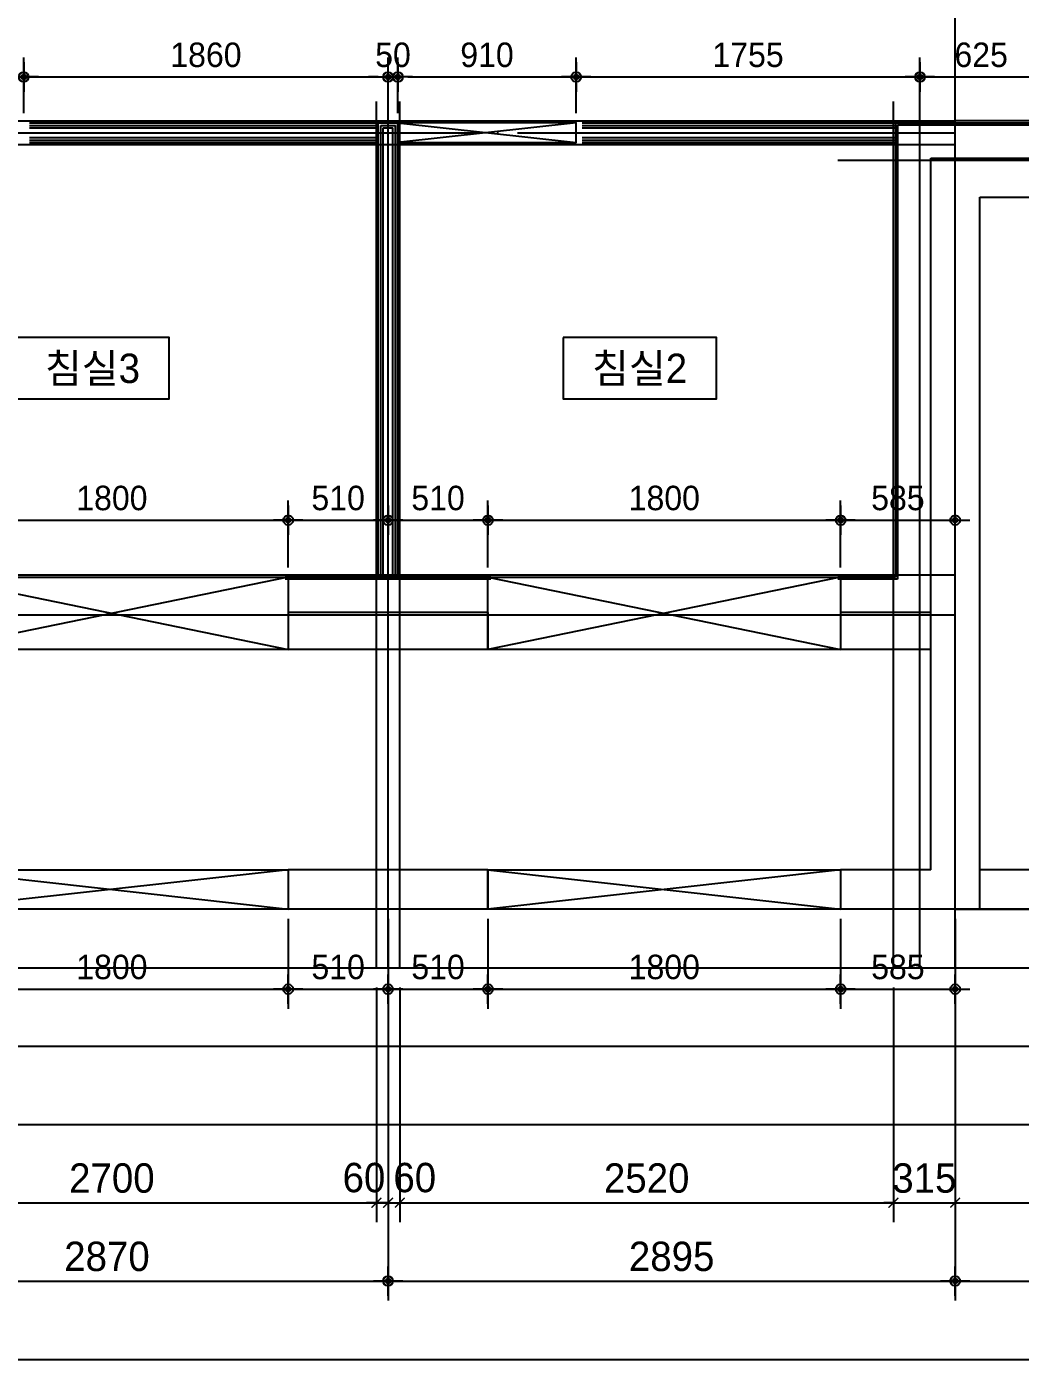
# Model space of a CAD drawing. Header units: millimetres. Extents: x 0 to 92204, y -190080 to 23760.
# Drawn here: x 14396 to 19468, y -124406 to -117599 of the extents above; entities that cross this region are included whole.
import ezdxf
from ezdxf.enums import TextEntityAlignment as Align

# ---------------------------------------------------------------- set-up
doc = ezdxf.new("R2010")
doc.units = ezdxf.units.MM
doc.header["$LTSCALE"] = 100
doc.linetypes.add('AUDIT_D_220706163347-0', pattern=[0])
doc.linetypes.add('CEN', pattern=[62, 60, -1, 0, -1])
doc.layers.get('defpoints').update_dxf_attribs({"color": 139})
for name, color, linetype in [('AA-XXXX-DIMS', 7, 'Continuous'), ('CEN_CON', 1, 'CEN'), ('CEN_WALL', 12, 'CEN'), ('CONC', 2, 'Continuous'), ('DIM', 7, 'AUDIT_D_220706163347-0'), ('ELE3_CON', 7, 'Continuous'), ('MC', 135, 'Continuous'), ('WAL', 3, 'Continuous'), ('WAL_DRY', 7, 'Continuous'), ('실명', 3, 'AUDIT_D_220706163347-0'), ('실명박스', 7, 'AUDIT_D_220706163347-0'), ('창호-open', 4, 'Continuous')]:
    doc.layers.add(name, color=color, linetype=linetype)
doc.styles.add('HAUD01', font='Dotum.ttf')
doc.styles.add('돋움', font='Dotum.ttf')
doc.styles.add('맑은고딕', font='malgun.ttf', dxfattribs={"width": 0.9})
doc.dimstyles.new('DIM-50', dxfattribs={"dimscale": 50, "dimtxt": 3, "dimasz": 1, "dimexe": 2, "dimexo": 2, "dimgap": 1, "dimtad": 1, "dimdec": 0, "dimzin": 0, "dimdsep": 46, "dimtxsty": '맑은고딕', "dimblk1": 'DIMDOT', "dimblk2": 'DIMDOT', "dimsah": 1, "dimcen": 0.09, "dimdle": 2, "dimclrd": 7, "dimclre": 7, "dimclrt": 3, "dimadec": 0, "dimazin": 0, "dimtfac": 1, "dimtdec": 0, "dimtix": 1, "dimtmove": 2, "dimatfit": 3, "dimldrblk": 'DIMDOT', "dimfxl": 1, "dimtolj": 1, "dimtzin": 0, "dimarcsym": 0})
doc.dimstyles.new('MCDIM-50', dxfattribs={"dimscale": 50, "dimtxt": 3, "dimasz": 1, "dimexe": 2, "dimexo": 2, "dimgap": 1, "dimtad": 1, "dimdec": 0, "dimzin": 0, "dimdsep": 46, "dimtxsty": '맑은고딕', "dimblk1": 'ARCHTICK', "dimblk2": 'ARCHTICK', "dimsah": 1, "dimcen": 0.09, "dimdle": 2, "dimclrd": 7, "dimclre": 7, "dimclrt": 3, "dimadec": 0, "dimazin": 0, "dimtfac": 1, "dimtdec": 0, "dimtix": 1, "dimtmove": 2, "dimatfit": 3, "dimldrblk": 'ARCHTICK', "dimfxl": 1, "dimtolj": 1, "dimtzin": 0, "dimarcsym": 0})
doc.dimstyles.new('내부100', dxfattribs={"dimscale": 50, "dimtxt": 2.5, "dimasz": 1, "dimexe": 2, "dimexo": 1, "dimgap": 1, "dimtad": 1, "dimdec": 0, "dimzin": 0, "dimdsep": 46, "dimtxsty": '돋움', "dimblk1": 'DIMDOT', "dimblk2": 'DIMDOT', "dimsah": 1, "dimcen": 0.09, "dimdle": 2, "dimclrd": 7, "dimclre": 7, "dimclrt": 3, "dimadec": 0, "dimazin": 0, "dimtfac": 1, "dimtdec": 0, "dimtix": 1, "dimtmove": 2, "dimatfit": 3, "dimldrblk": 'DIMDOT', "dimfxl": 1, "dimtolj": 1, "dimtzin": 0, "dimarcsym": 0})

# ---------------------------------------------------------------- blocks, each defined once
blk = doc.blocks.new('U-121A(기본)', base_point=(-97042.6, -98978.4))
at = {"layer": 'CEN_CON'}
for p, q in [((-111072.6, -99278.4), (-111072.6, -91953.4)), ((-111072.6, -98978.4), (-121257.6, -98978.4)), ((-111072.6, -98978.4), (-96437.6, -98978.4))]:
    blk.add_line(p, q, dxfattribs=at)
at = {"layer": 'CEN_WALL'}
for p, q in [((-113967.6, -99278.4), (-113967.6, -94853.4)), ((-111252.6, -99278.4), (-111252.6, -94853.4)), ((-125707.6, -95013.4), (-111072.6, -95013.4)), ((-111672.6, -95153.4), (-108017.6, -95153.4)), ((-111072.6, -97478.4), (-125707.6, -97478.4))]:
    blk.add_line(p, q, dxfattribs=at)
at = {"layer": 'CONC'}
for p, q in [((-111197.6, -98778.4), (-111197.6, -95143.4)), ((-111197.6, -95143.4), (-110627.6, -95143.4)), ((-110947.6, -98978.4), (-110947.6, -95343.4)), ((-110947.6, -95343.4), (-110627.6, -95343.4)), ((-113457.6, -98778.4), (-114477.6, -98778.4)), ((-114477.6, -98778.4), (-114477.6, -98978.4)), ((-113457.6, -98778.4), (-113457.6, -98978.4)), ((-111197.6, -98778.4), (-111657.6, -98778.4)), ((-111657.6, -98778.4), (-111657.6, -98978.4)), ((-113457.6, -98978.4), (-114477.6, -98978.4)), ((-110947.6, -98978.4), (-111657.6, -98978.4))]:
    blk.add_line(p, q, dxfattribs=at)
at = {"layer": 'ELE3_CON'}
for p, q in [((-116277.6, -98778.4), (-114477.6, -98778.4)), ((-113457.6, -98778.4), (-111657.6, -98778.4)), ((-108507.6, -98778.4), (-110947.6, -98778.4)), ((-108507.6, -98978.4), (-110947.6, -98978.4))]:
    blk.add_line(p, q, dxfattribs=at)
at = {"layer": 'MC'}
for p, q in [((-114027.6, -99278.4), (-114027.6, -94853.4)), ((-113907.6, -99278.4), (-113907.6, -94853.4)), ((-111387.6, -99278.4), (-111387.6, -94853.4)), ((-125707.6, -94953.4), (-111072.6, -94953.4)), ((-105097.6, -94953.4), (-111072.6, -94953.4)), ((-125707.6, -95073.4), (-111072.6, -95073.4)), ((-111072.6, -97273.4), (-125707.6, -97273.4))]:
    blk.add_line(p, q, dxfattribs=at)
at = {"layer": 'WAL'}
for p, q in [((-113457.6, -97463.4), (-114477.6, -97463.4)), ((-114477.6, -97463.4), (-114477.6, -97653.4)), ((-113457.6, -97463.4), (-113457.6, -97653.4)), ((-111197.6, -97463.4), (-111657.6, -97463.4)), ((-111657.6, -97463.4), (-111657.6, -97653.4)), ((-113457.6, -97653.4), (-114477.6, -97653.4)), ((-111197.6, -97653.4), (-111657.6, -97653.4))]:
    blk.add_line(p, q, dxfattribs=at)
at = {"layer": 'WAL_DRY'}
for p, q in [((-115797.6, -94963.4), (-114017.6, -94963.4)), ((-115797.6, -94975.9), (-114017.6, -94975.9)), ((-115797.6, -94988.4), (-114017.6, -94988.4)), ((-114017.6, -97283.4), (-114017.6, -94963.4)), ((-114017.6, -94963.4), (-113917.6, -94963.4)), ((-114005.1, -97283.4), (-114005.1, -94975.9)), ((-114005.1, -94975.9), (-113930.1, -94975.9)), ((-113992.6, -97283.4), (-113992.6, -94988.4)), ((-113992.6, -94988.4), (-113942.6, -94988.4)), ((-113942.6, -97283.4), (-113942.6, -94988.4)), ((-113930.1, -97283.4), (-113930.1, -94975.9)), ((-113917.6, -97283.4), (-113917.6, -94963.4)), ((-112977.6, -94963.4), (-111377.6, -94963.4)), ((-112977.6, -94975.9), (-111377.6, -94975.9)), ((-112977.6, -94988.4), (-111377.6, -94988.4)), ((-111377.6, -94963.4), (-111377.6, -97283.4)), ((-111377.6, -94963.4), (-110612.6, -94963.4)), ((-111367.6, -94973.4), (-110612.6, -94973.4)), ((-111367.6, -94973.4), (-111367.6, -97293.4)), ((-115797.6, -95038.4), (-114017.6, -95038.4)), ((-115797.6, -95050.9), (-114017.6, -95050.9)), ((-115797.6, -95063.4), (-114017.6, -95063.4)), ((-112977.6, -95038.4), (-111377.6, -95038.4)), ((-112977.6, -95050.9), (-111377.6, -95050.9)), ((-112977.6, -95063.4), (-111377.6, -95063.4)), ((-113442.6, -97283.4), (-114492.6, -97283.4)), ((-113442.6, -97293.4), (-114492.6, -97293.4)), ((-111377.6, -97283.4), (-111672.6, -97283.4)), ((-111367.6, -97293.4), (-111672.6, -97293.4))]:
    blk.add_line(p, q, dxfattribs=at)
blk = doc.blocks.new('DIMDOT')
at = {"layer": 'AA-XXXX-DIMS'}
for p, q in [((0, -1.5), (0, 1.5)), ((-1.5, 0), (1.5, 0))]:
    blk.add_line(p, q, dxfattribs=at)
for radius in [0.5, 0.25]:
    blk.add_circle((0, 0), radius, dxfattribs=at)
blk = doc.blocks.new('*D2961')
at = {"layer": 'defpoints', "color": 0, "transparency": 16777216}
for p in [(13370.6, -146165.9), (16240.6, -146165.9), (16240.6, -147765.9)]:
    blk.add_point(p, dxfattribs=at)
at = {"layer": 'DIM', "color": 7, "lineweight": -2, "transparency": 16777216}
for p, q in [((13370.6, -146265.9), (13370.6, -147865.9)), ((16240.6, -146265.9), (16240.6, -147865.9)), ((13420.6, -147765.9), (16190.6, -147765.9))]:
    blk.add_line(p, q, dxfattribs=at)
at = {"layer": 'DIM', "color": 7, "lineweight": -2, "transparency": 16777216, "xscale": 50, "yscale": 50, "zscale": 50, "rotation": 180}
blk.add_blockref('DIMDOT', (13370.6, -147765.9), dxfattribs=at)
at = {"layer": 'DIM', "color": 7, "lineweight": -2, "transparency": 16777216, "xscale": 50, "yscale": 50, "zscale": 50}
blk.add_blockref('DIMDOT', (16240.6, -147765.9), dxfattribs=at)
at = {"layer": 'DIM', "color": 3, "transparency": 16777216, "insert": (14805.6, -147640.8), "char_height": 150, "attachment_point": 5, "style": 'HAUD01'}
blk.add_mtext('\\A1;2870', dxfattribs=at)
blk = doc.blocks.new('*D2962')
at = {"layer": 'defpoints', "color": 0, "transparency": 16777216}
for p in [(16240.6, -146165.9), (19135.6, -146165.9), (19135.6, -147765.9)]:
    blk.add_point(p, dxfattribs=at)
at = {"layer": 'DIM', "color": 7, "lineweight": -2, "transparency": 16777216}
for p, q in [((16240.6, -146265.9), (16240.6, -147865.9)), ((19135.6, -146265.9), (19135.6, -147865.9)), ((16290.6, -147765.9), (19085.6, -147765.9))]:
    blk.add_line(p, q, dxfattribs=at)
at = {"layer": 'DIM', "color": 7, "lineweight": -2, "transparency": 16777216, "xscale": 50, "yscale": 50, "zscale": 50, "rotation": 180}
blk.add_blockref('DIMDOT', (16240.6, -147765.9), dxfattribs=at)
at = {"layer": 'DIM', "color": 7, "lineweight": -2, "transparency": 16777216, "xscale": 50, "yscale": 50, "zscale": 50}
blk.add_blockref('DIMDOT', (19135.6, -147765.9), dxfattribs=at)
at = {"layer": 'DIM', "color": 3, "transparency": 16777216, "insert": (17688.1, -147640.8), "char_height": 150, "attachment_point": 5, "style": 'HAUD01'}
blk.add_mtext('\\A1;2895', dxfattribs=at)
blk = doc.blocks.new('*D2963')
at = {"layer": 'defpoints', "color": 0, "transparency": 16777216}
for p in [(19135.6, -146165.9), (21955.6, -146165.9), (21955.6, -147765.9)]:
    blk.add_point(p, dxfattribs=at)
at = {"layer": 'DIM', "color": 7, "lineweight": -2, "transparency": 16777216}
for p, q in [((19135.6, -146265.9), (19135.6, -147865.9)), ((21955.6, -146265.9), (21955.6, -147865.9)), ((19185.6, -147765.9), (21905.6, -147765.9))]:
    blk.add_line(p, q, dxfattribs=at)
at = {"layer": 'DIM', "color": 7, "lineweight": -2, "transparency": 16777216, "xscale": 50, "yscale": 50, "zscale": 50, "rotation": 180}
blk.add_blockref('DIMDOT', (19135.6, -147765.9), dxfattribs=at)
at = {"layer": 'DIM', "color": 7, "lineweight": -2, "transparency": 16777216, "xscale": 50, "yscale": 50, "zscale": 50}
blk.add_blockref('DIMDOT', (21955.6, -147765.9), dxfattribs=at)
at = {"layer": 'DIM', "color": 3, "transparency": 16777216, "insert": (20545.6, -147640.8), "char_height": 150, "attachment_point": 5, "style": 'HAUD01'}
blk.add_mtext('\\A1;2820', dxfattribs=at)
blk = doc.blocks.new('*D2967')
at = {"layer": 'defpoints', "color": 0, "transparency": 16777216}
for p in [(9105.6, -146165.9), (33165.6, -146165.9), (33165.6, -148165.9)]:
    blk.add_point(p, dxfattribs=at)
at = {"layer": 'DIM', "color": 7, "lineweight": -2, "transparency": 16777216}
for p, q in [((9105.6, -146265.9), (9105.6, -148265.9)), ((33165.6, -146265.9), (33165.6, -148265.9)), ((9155.6, -148165.9), (33115.6, -148165.9))]:
    blk.add_line(p, q, dxfattribs=at)
at = {"layer": 'DIM', "color": 7, "lineweight": -2, "transparency": 16777216, "xscale": 50, "yscale": 50, "zscale": 50, "rotation": 180}
blk.add_blockref('DIMDOT', (9105.6, -148165.9), dxfattribs=at)
at = {"layer": 'DIM', "color": 7, "lineweight": -2, "transparency": 16777216, "xscale": 50, "yscale": 50, "zscale": 50}
blk.add_blockref('DIMDOT', (33165.6, -148165.9), dxfattribs=at)
at = {"layer": 'DIM', "color": 3, "transparency": 16777216, "insert": (21135.6, -148040.8), "char_height": 150, "attachment_point": 5, "style": 'HAUD01'}
blk.add_mtext('\\A1;24060', dxfattribs=at)
blk = doc.blocks.new('_ArchTick')
at = {"color": 0, "linetype": 'ByBlock', "const_width": 0.15}
blk.add_lwpolyline([(-0.5, -0.5), (0.5, 0.5)], dxfattribs=at)
blk = doc.blocks.new('*D2972')
at = {"layer": 'defpoints', "color": 0, "linetype": 'ByBlock', "transparency": 16777216}
for p in [(13480.6, -146165.9), (16180.6, -146165.9), (16180.6, -147365.9)]:
    blk.add_point(p, dxfattribs=at)
at = {"layer": 'DIM', "color": 7, "linetype": 'ByBlock', "lineweight": -2, "transparency": 16777216}
for p, q in [((13480.6, -146265.9), (13480.6, -147465.9)), ((16180.6, -146265.9), (16180.6, -147465.9)), ((13380.6, -147365.9), (16280.6, -147365.9))]:
    blk.add_line(p, q, dxfattribs=at)
at = {"layer": 'DIM', "color": 7, "linetype": 'ByBlock', "lineweight": -2, "transparency": 16777216, "xscale": 50, "yscale": 50, "zscale": 50, "rotation": 180}
blk.add_blockref('_ArchTick', (13480.6, -147365.9), dxfattribs=at)
at = {"layer": 'DIM', "color": 7, "linetype": 'ByBlock', "lineweight": -2, "transparency": 16777216, "xscale": 50, "yscale": 50, "zscale": 50}
blk.add_blockref('_ArchTick', (16180.6, -147365.9), dxfattribs=at)
at = {"layer": 'DIM', "color": 3, "linetype": 'ByBlock', "transparency": 16777216, "insert": (14830.6, -147240.8), "char_height": 150, "attachment_point": 5, "style": 'HAUD01'}
blk.add_mtext('\\A1;2700', dxfattribs=at)
blk = doc.blocks.new('*D2973')
at = {"layer": 'defpoints', "color": 0, "linetype": 'ByBlock', "transparency": 16777216}
for p in [(16180.6, -146165.9), (16240.6, -146165.9), (16240.6, -147365.9)]:
    blk.add_point(p, dxfattribs=at)
at = {"layer": 'DIM', "color": 7, "linetype": 'ByBlock', "lineweight": -2, "transparency": 16777216}
for p, q in [((16180.6, -146265.9), (16180.6, -147465.9)), ((16240.6, -146265.9), (16240.6, -147465.9)), ((16180.6, -147365.9), (16130.6, -147365.9)), ((16180.6, -147365.9), (16240.6, -147365.9)), ((16240.6, -147365.9), (16290.6, -147365.9))]:
    blk.add_line(p, q, dxfattribs=at)
at = {"layer": 'DIM', "color": 7, "linetype": 'ByBlock', "lineweight": -2, "transparency": 16777216, "xscale": 50, "yscale": 50, "zscale": 50}
blk.add_blockref('_ArchTick', (16180.6, -147365.9), dxfattribs=at)
at = {"layer": 'DIM', "color": 7, "linetype": 'ByBlock', "lineweight": -2, "transparency": 16777216, "xscale": 50, "yscale": 50, "zscale": 50, "rotation": 180}
blk.add_blockref('_ArchTick', (16240.6, -147365.9), dxfattribs=at)
at = {"layer": 'DIM', "color": 3, "linetype": 'ByBlock', "transparency": 16777216, "insert": (16117.4, -147238.4), "char_height": 150, "attachment_point": 5, "style": 'HAUD01'}
blk.add_mtext('\\A1;60', dxfattribs=at)
blk = doc.blocks.new('*D2974')
at = {"layer": 'defpoints', "color": 0, "linetype": 'ByBlock', "transparency": 16777216}
for p in [(16240.6, -146165.9), (16300.6, -146165.9), (16300.6, -147365.9)]:
    blk.add_point(p, dxfattribs=at)
at = {"layer": 'DIM', "color": 7, "linetype": 'ByBlock', "lineweight": -2, "transparency": 16777216}
for p, q in [((16240.6, -146265.9), (16240.6, -147465.9)), ((16300.6, -146265.9), (16300.6, -147465.9)), ((16240.6, -147365.9), (16190.6, -147365.9)), ((16240.6, -147365.9), (16300.6, -147365.9)), ((16300.6, -147365.9), (16350.6, -147365.9))]:
    blk.add_line(p, q, dxfattribs=at)
at = {"layer": 'DIM', "color": 7, "linetype": 'ByBlock', "lineweight": -2, "transparency": 16777216, "xscale": 50, "yscale": 50, "zscale": 50}
blk.add_blockref('_ArchTick', (16240.6, -147365.9), dxfattribs=at)
at = {"layer": 'DIM', "color": 7, "linetype": 'ByBlock', "lineweight": -2, "transparency": 16777216, "xscale": 50, "yscale": 50, "zscale": 50, "rotation": 180}
blk.add_blockref('_ArchTick', (16300.6, -147365.9), dxfattribs=at)
at = {"layer": 'DIM', "color": 3, "linetype": 'ByBlock', "transparency": 16777216, "insert": (16376.7, -147238.4), "char_height": 150, "attachment_point": 5, "style": 'HAUD01'}
blk.add_mtext('\\A1;60', dxfattribs=at)
blk = doc.blocks.new('*D2975')
at = {"layer": 'defpoints', "color": 0, "linetype": 'ByBlock', "transparency": 16777216}
for p in [(16300.6, -146165.9), (18820.6, -146165.9), (18820.6, -147365.9)]:
    blk.add_point(p, dxfattribs=at)
at = {"layer": 'DIM', "color": 7, "linetype": 'ByBlock', "lineweight": -2, "transparency": 16777216}
for p, q in [((16300.6, -146265.9), (16300.6, -147465.9)), ((18820.6, -146265.9), (18820.6, -147465.9)), ((16200.6, -147365.9), (18920.6, -147365.9))]:
    blk.add_line(p, q, dxfattribs=at)
at = {"layer": 'DIM', "color": 7, "linetype": 'ByBlock', "lineweight": -2, "transparency": 16777216, "xscale": 50, "yscale": 50, "zscale": 50, "rotation": 180}
blk.add_blockref('_ArchTick', (16300.6, -147365.9), dxfattribs=at)
at = {"layer": 'DIM', "color": 7, "linetype": 'ByBlock', "lineweight": -2, "transparency": 16777216, "xscale": 50, "yscale": 50, "zscale": 50}
blk.add_blockref('_ArchTick', (18820.6, -147365.9), dxfattribs=at)
at = {"layer": 'DIM', "color": 3, "linetype": 'ByBlock', "transparency": 16777216, "insert": (17560.6, -147240.8), "char_height": 150, "attachment_point": 5, "style": 'HAUD01'}
blk.add_mtext('\\A1;2520', dxfattribs=at)
blk = doc.blocks.new('*D2976')
at = {"layer": 'defpoints', "color": 0, "linetype": 'ByBlock', "transparency": 16777216}
for p in [(18820.6, -146165.9), (19135.6, -146165.9), (19135.6, -147365.9)]:
    blk.add_point(p, dxfattribs=at)
at = {"layer": 'DIM', "color": 7, "linetype": 'ByBlock', "lineweight": -2, "transparency": 16777216}
for p, q in [((18820.6, -146265.9), (18820.6, -147465.9)), ((19135.6, -146265.9), (19135.6, -147465.9)), ((18820.6, -147365.9), (18770.6, -147365.9)), ((18820.6, -147365.9), (19135.6, -147365.9)), ((19135.6, -147365.9), (19185.6, -147365.9))]:
    blk.add_line(p, q, dxfattribs=at)
at = {"layer": 'DIM', "color": 7, "linetype": 'ByBlock', "lineweight": -2, "transparency": 16777216, "xscale": 50, "yscale": 50, "zscale": 50}
blk.add_blockref('_ArchTick', (18820.6, -147365.9), dxfattribs=at)
at = {"layer": 'DIM', "color": 7, "linetype": 'ByBlock', "lineweight": -2, "transparency": 16777216, "xscale": 50, "yscale": 50, "zscale": 50, "rotation": 180}
blk.add_blockref('_ArchTick', (19135.6, -147365.9), dxfattribs=at)
at = {"layer": 'DIM', "color": 3, "linetype": 'ByBlock', "transparency": 16777216, "insert": (18978.1, -147240.8), "char_height": 150, "attachment_point": 5, "style": 'HAUD01'}
blk.add_mtext('\\A1;315', dxfattribs=at)
blk = doc.blocks.new('*D1081')
at = {"layer": 'defpoints', "color": 0, "transparency": 16777216}
for p in [(13930.6, -122105.9), (15730.6, -122105.9), (15730.6, -122515.2)]:
    blk.add_point(p, dxfattribs=at)
at = {"layer": 'DIM', "color": 7, "lineweight": -2, "transparency": 16777216}
for p, q in [((13930.6, -122155.9), (13930.6, -122615.2)), ((15730.6, -122155.9), (15730.6, -122615.2)), ((13980.6, -122515.2), (15680.6, -122515.2))]:
    blk.add_line(p, q, dxfattribs=at)
at = {"layer": 'DIM', "color": 7, "lineweight": -2, "transparency": 16777216, "xscale": 50, "yscale": 50, "zscale": 50, "rotation": 180}
blk.add_blockref('DIMDOT', (13930.6, -122515.2), dxfattribs=at)
at = {"layer": 'DIM', "color": 7, "lineweight": -2, "transparency": 16777216, "xscale": 50, "yscale": 50, "zscale": 50}
blk.add_blockref('DIMDOT', (15730.6, -122515.2), dxfattribs=at)
at = {"layer": 'DIM', "color": 3, "transparency": 16777216, "insert": (14830.6, -122402.6), "char_height": 125, "attachment_point": 5, "style": '돋움'}
blk.add_mtext('\\A1;1800', dxfattribs=at)
blk = doc.blocks.new('*D1082')
at = {"layer": 'defpoints', "color": 0, "transparency": 16777216}
for p in [(15730.6, -122105.9), (16240.6, -122105.9), (16240.6, -122515.2)]:
    blk.add_point(p, dxfattribs=at)
at = {"layer": 'DIM', "color": 7, "lineweight": -2, "transparency": 16777216}
for p, q in [((15730.6, -122155.9), (15730.6, -122615.2)), ((16240.6, -122155.9), (16240.6, -122615.2)), ((15780.6, -122515.2), (16190.6, -122515.2))]:
    blk.add_line(p, q, dxfattribs=at)
at = {"layer": 'DIM', "color": 7, "lineweight": -2, "transparency": 16777216, "xscale": 50, "yscale": 50, "zscale": 50, "rotation": 180}
blk.add_blockref('DIMDOT', (15730.6, -122515.2), dxfattribs=at)
at = {"layer": 'DIM', "color": 7, "lineweight": -2, "transparency": 16777216, "xscale": 50, "yscale": 50, "zscale": 50}
blk.add_blockref('DIMDOT', (16240.6, -122515.2), dxfattribs=at)
at = {"layer": 'DIM', "color": 3, "transparency": 16777216, "insert": (15985.6, -122402.6), "char_height": 125, "attachment_point": 5, "style": '돋움'}
blk.add_mtext('\\A1;510', dxfattribs=at)
blk = doc.blocks.new('*D1083')
at = {"layer": 'defpoints', "color": 0, "transparency": 16777216}
for p in [(16240.6, -122105.9), (16750.6, -122105.9), (16750.6, -122515.2)]:
    blk.add_point(p, dxfattribs=at)
at = {"layer": 'DIM', "color": 7, "lineweight": -2, "transparency": 16777216}
for p, q in [((16240.6, -122155.9), (16240.6, -122615.2)), ((16750.6, -122155.9), (16750.6, -122615.2)), ((16290.6, -122515.2), (16700.6, -122515.2))]:
    blk.add_line(p, q, dxfattribs=at)
at = {"layer": 'DIM', "color": 7, "lineweight": -2, "transparency": 16777216, "xscale": 50, "yscale": 50, "zscale": 50, "rotation": 180}
blk.add_blockref('DIMDOT', (16240.6, -122515.2), dxfattribs=at)
at = {"layer": 'DIM', "color": 7, "lineweight": -2, "transparency": 16777216, "xscale": 50, "yscale": 50, "zscale": 50}
blk.add_blockref('DIMDOT', (16750.6, -122515.2), dxfattribs=at)
at = {"layer": 'DIM', "color": 3, "transparency": 16777216, "insert": (16495.6, -122402.6), "char_height": 125, "attachment_point": 5, "style": '돋움'}
blk.add_mtext('\\A1;510', dxfattribs=at)
blk = doc.blocks.new('*D1084')
at = {"layer": 'defpoints', "color": 0, "transparency": 16777216}
for p in [(16750.6, -122105.9), (18550.6, -122105.9), (18550.6, -122515.2)]:
    blk.add_point(p, dxfattribs=at)
at = {"layer": 'DIM', "color": 7, "lineweight": -2, "transparency": 16777216}
for p, q in [((16750.6, -122155.9), (16750.6, -122615.2)), ((18550.6, -122155.9), (18550.6, -122615.2)), ((16800.6, -122515.2), (18500.6, -122515.2))]:
    blk.add_line(p, q, dxfattribs=at)
at = {"layer": 'DIM', "color": 7, "lineweight": -2, "transparency": 16777216, "xscale": 50, "yscale": 50, "zscale": 50, "rotation": 180}
blk.add_blockref('DIMDOT', (16750.6, -122515.2), dxfattribs=at)
at = {"layer": 'DIM', "color": 7, "lineweight": -2, "transparency": 16777216, "xscale": 50, "yscale": 50, "zscale": 50}
blk.add_blockref('DIMDOT', (18550.6, -122515.2), dxfattribs=at)
at = {"layer": 'DIM', "color": 3, "transparency": 16777216, "insert": (17650.6, -122402.6), "char_height": 125, "attachment_point": 5, "style": '돋움'}
blk.add_mtext('\\A1;1800', dxfattribs=at)
blk = doc.blocks.new('*D1085')
at = {"layer": 'defpoints', "color": 0, "transparency": 16777216}
for p in [(18550.6, -122105.9), (19135.6, -122105.9), (19135.6, -122515.2)]:
    blk.add_point(p, dxfattribs=at)
at = {"layer": 'DIM', "color": 7, "lineweight": -2, "transparency": 16777216}
for p, q in [((18550.6, -122155.9), (18550.6, -122615.2)), ((19135.6, -122155.9), (19135.6, -122615.2)), ((18600.6, -122515.2), (19085.6, -122515.2))]:
    blk.add_line(p, q, dxfattribs=at)
at = {"layer": 'DIM', "color": 7, "lineweight": -2, "transparency": 16777216, "xscale": 50, "yscale": 50, "zscale": 50, "rotation": 180}
blk.add_blockref('DIMDOT', (18550.6, -122515.2), dxfattribs=at)
at = {"layer": 'DIM', "color": 7, "lineweight": -2, "transparency": 16777216, "xscale": 50, "yscale": 50, "zscale": 50}
blk.add_blockref('DIMDOT', (19135.6, -122515.2), dxfattribs=at)
at = {"layer": 'DIM', "color": 3, "transparency": 16777216, "insert": (18843.1, -122402.6), "char_height": 125, "attachment_point": 5, "style": '돋움'}
blk.add_mtext('\\A1;585', dxfattribs=at)
blk = doc.blocks.new('*D1102')
at = {"layer": 'defpoints', "color": 0, "transparency": 16777216}
for p in [(15730.6, -120120), (13930.6, -120410.9), (15730.6, -120410.9)]:
    blk.add_point(p, dxfattribs=at)
at = {"layer": 'DIM', "color": 7, "lineweight": -2, "transparency": 16777216}
for p, q in [((13930.6, -120360.9), (13930.6, -120020)), ((15730.6, -120360.9), (15730.6, -120020)), ((13980.6, -120120), (15680.6, -120120))]:
    blk.add_line(p, q, dxfattribs=at)
at = {"layer": 'DIM', "color": 7, "lineweight": -2, "transparency": 16777216, "xscale": 50, "yscale": 50, "zscale": 50, "rotation": 180}
blk.add_blockref('DIMDOT', (13930.6, -120120), dxfattribs=at)
at = {"layer": 'DIM', "color": 7, "lineweight": -2, "transparency": 16777216, "xscale": 50, "yscale": 50, "zscale": 50}
blk.add_blockref('DIMDOT', (15730.6, -120120), dxfattribs=at)
at = {"layer": 'DIM', "color": 3, "transparency": 16777216, "insert": (14830.6, -120007.4), "char_height": 125, "attachment_point": 5, "style": '돋움'}
blk.add_mtext('\\A1;1800', dxfattribs=at)
blk = doc.blocks.new('*D1103')
at = {"layer": 'defpoints', "color": 0, "transparency": 16777216}
for p in [(16240.6, -120120), (15730.6, -120410.9), (16240.6, -120410.9)]:
    blk.add_point(p, dxfattribs=at)
at = {"layer": 'DIM', "color": 7, "lineweight": -2, "transparency": 16777216}
for p, q in [((15730.6, -120360.9), (15730.6, -120020)), ((16240.6, -120360.9), (16240.6, -120020)), ((15780.6, -120120), (16190.6, -120120))]:
    blk.add_line(p, q, dxfattribs=at)
at = {"layer": 'DIM', "color": 7, "lineweight": -2, "transparency": 16777216, "xscale": 50, "yscale": 50, "zscale": 50, "rotation": 180}
blk.add_blockref('DIMDOT', (15730.6, -120120), dxfattribs=at)
at = {"layer": 'DIM', "color": 7, "lineweight": -2, "transparency": 16777216, "xscale": 50, "yscale": 50, "zscale": 50}
blk.add_blockref('DIMDOT', (16240.6, -120120), dxfattribs=at)
at = {"layer": 'DIM', "color": 3, "transparency": 16777216, "insert": (15985.6, -120007.4), "char_height": 125, "attachment_point": 5, "style": '돋움'}
blk.add_mtext('\\A1;510', dxfattribs=at)
blk = doc.blocks.new('*D1104')
at = {"layer": 'defpoints', "color": 0, "transparency": 16777216}
for p in [(16750.6, -120120), (16240.6, -120410.9), (16750.6, -120410.9)]:
    blk.add_point(p, dxfattribs=at)
at = {"layer": 'DIM', "color": 7, "lineweight": -2, "transparency": 16777216}
for p, q in [((16240.6, -120360.9), (16240.6, -120020)), ((16750.6, -120360.9), (16750.6, -120020)), ((16290.6, -120120), (16700.6, -120120))]:
    blk.add_line(p, q, dxfattribs=at)
at = {"layer": 'DIM', "color": 7, "lineweight": -2, "transparency": 16777216, "xscale": 50, "yscale": 50, "zscale": 50, "rotation": 180}
blk.add_blockref('DIMDOT', (16240.6, -120120), dxfattribs=at)
at = {"layer": 'DIM', "color": 7, "lineweight": -2, "transparency": 16777216, "xscale": 50, "yscale": 50, "zscale": 50}
blk.add_blockref('DIMDOT', (16750.6, -120120), dxfattribs=at)
at = {"layer": 'DIM', "color": 3, "transparency": 16777216, "insert": (16495.6, -120007.4), "char_height": 125, "attachment_point": 5, "style": '돋움'}
blk.add_mtext('\\A1;510', dxfattribs=at)
blk = doc.blocks.new('*D1105')
at = {"layer": 'defpoints', "color": 0, "transparency": 16777216}
for p in [(18550.6, -120120), (16750.6, -120410.9), (18550.6, -120410.9)]:
    blk.add_point(p, dxfattribs=at)
at = {"layer": 'DIM', "color": 7, "lineweight": -2, "transparency": 16777216}
for p, q in [((16750.6, -120360.9), (16750.6, -120020)), ((18550.6, -120360.9), (18550.6, -120020)), ((16800.6, -120120), (18500.6, -120120))]:
    blk.add_line(p, q, dxfattribs=at)
at = {"layer": 'DIM', "color": 7, "lineweight": -2, "transparency": 16777216, "xscale": 50, "yscale": 50, "zscale": 50, "rotation": 180}
blk.add_blockref('DIMDOT', (16750.6, -120120), dxfattribs=at)
at = {"layer": 'DIM', "color": 7, "lineweight": -2, "transparency": 16777216, "xscale": 50, "yscale": 50, "zscale": 50}
blk.add_blockref('DIMDOT', (18550.6, -120120), dxfattribs=at)
at = {"layer": 'DIM', "color": 3, "transparency": 16777216, "insert": (17650.6, -120007.4), "char_height": 125, "attachment_point": 5, "style": '돋움'}
blk.add_mtext('\\A1;1800', dxfattribs=at)
blk = doc.blocks.new('*D1106')
at = {"layer": 'defpoints', "color": 0, "transparency": 16777216}
for p in [(19135.6, -120120), (18550.6, -120410.9), (19135.6, -120410.9)]:
    blk.add_point(p, dxfattribs=at)
at = {"layer": 'DIM', "color": 7, "lineweight": -2, "transparency": 16777216}
for p, q in [((18550.6, -120360.9), (18550.6, -120020)), ((19135.6, -120360.9), (19135.6, -120020)), ((18600.6, -120120), (19085.6, -120120))]:
    blk.add_line(p, q, dxfattribs=at)
at = {"layer": 'DIM', "color": 7, "lineweight": -2, "transparency": 16777216, "xscale": 50, "yscale": 50, "zscale": 50, "rotation": 180}
blk.add_blockref('DIMDOT', (18550.6, -120120), dxfattribs=at)
at = {"layer": 'DIM', "color": 7, "lineweight": -2, "transparency": 16777216, "xscale": 50, "yscale": 50, "zscale": 50}
blk.add_blockref('DIMDOT', (19135.6, -120120), dxfattribs=at)
at = {"layer": 'DIM', "color": 3, "transparency": 16777216, "insert": (18843.1, -120007.4), "char_height": 125, "attachment_point": 5, "style": '돋움'}
blk.add_mtext('\\A1;585', dxfattribs=at)
blk = doc.blocks.new('*D1123')
at = {"layer": 'defpoints', "color": 0, "transparency": 16777216}
for p in [(14380.6, -117856.4), (13470.6, -118090.9), (14380.6, -118090.9)]:
    blk.add_point(p, dxfattribs=at)
at = {"layer": 'DIM', "color": 7, "lineweight": -2, "transparency": 16777216}
for p, q in [((13470.6, -118040.9), (13470.6, -117756.4)), ((14380.6, -118040.9), (14380.6, -117756.4)), ((13520.6, -117856.4), (14330.6, -117856.4))]:
    blk.add_line(p, q, dxfattribs=at)
at = {"layer": 'DIM', "color": 7, "lineweight": -2, "transparency": 16777216, "xscale": 50, "yscale": 50, "zscale": 50, "rotation": 180}
blk.add_blockref('DIMDOT', (13470.6, -117856.4), dxfattribs=at)
at = {"layer": 'DIM', "color": 7, "lineweight": -2, "transparency": 16777216, "xscale": 50, "yscale": 50, "zscale": 50}
blk.add_blockref('DIMDOT', (14380.6, -117856.4), dxfattribs=at)
at = {"layer": 'DIM', "color": 3, "transparency": 16777216, "insert": (13925.6, -117743.9), "char_height": 125, "attachment_point": 5, "style": '돋움'}
blk.add_mtext('\\A1;910', dxfattribs=at)
blk = doc.blocks.new('*D1124')
at = {"layer": 'defpoints', "color": 0, "transparency": 16777216}
for p in [(16240.6, -117856.4), (14380.6, -118090.9), (16240.6, -118090.9)]:
    blk.add_point(p, dxfattribs=at)
at = {"layer": 'DIM', "color": 7, "lineweight": -2, "transparency": 16777216}
for p, q in [((14380.6, -118040.9), (14380.6, -117756.4)), ((16240.6, -118040.9), (16240.6, -117756.4)), ((14430.6, -117856.4), (16190.6, -117856.4))]:
    blk.add_line(p, q, dxfattribs=at)
at = {"layer": 'DIM', "color": 7, "lineweight": -2, "transparency": 16777216, "xscale": 50, "yscale": 50, "zscale": 50, "rotation": 180}
blk.add_blockref('DIMDOT', (14380.6, -117856.4), dxfattribs=at)
at = {"layer": 'DIM', "color": 7, "lineweight": -2, "transparency": 16777216, "xscale": 50, "yscale": 50, "zscale": 50}
blk.add_blockref('DIMDOT', (16240.6, -117856.4), dxfattribs=at)
at = {"layer": 'DIM', "color": 3, "transparency": 16777216, "insert": (15310.6, -117743.9), "char_height": 125, "attachment_point": 5, "style": '돋움'}
blk.add_mtext('\\A1;1860', dxfattribs=at)
blk = doc.blocks.new('*D1125')
at = {"layer": 'defpoints', "color": 0, "transparency": 16777216}
for p in [(16290.6, -117856.4), (16240.6, -118090.9), (16290.6, -118090.9)]:
    blk.add_point(p, dxfattribs=at)
at = {"layer": 'DIM', "color": 7, "lineweight": -2, "transparency": 16777216}
for p, q in [((16240.6, -118040.9), (16240.6, -117756.4)), ((16290.6, -118040.9), (16290.6, -117756.4)), ((16190.6, -117856.4), (16140.6, -117856.4)), ((16240.6, -117856.4), (16290.6, -117856.4)), ((16340.6, -117856.4), (16390.6, -117856.4))]:
    blk.add_line(p, q, dxfattribs=at)
at = {"layer": 'DIM', "color": 7, "lineweight": -2, "transparency": 16777216, "xscale": 50, "yscale": 50, "zscale": 50}
blk.add_blockref('DIMDOT', (16240.6, -117856.4), dxfattribs=at)
at = {"layer": 'DIM', "color": 7, "lineweight": -2, "transparency": 16777216, "xscale": 50, "yscale": 50, "zscale": 50, "rotation": 180}
blk.add_blockref('DIMDOT', (16290.6, -117856.4), dxfattribs=at)
at = {"layer": 'DIM', "color": 3, "transparency": 16777216, "insert": (16265.6, -117743.9), "char_height": 125, "attachment_point": 5, "style": '돋움'}
blk.add_mtext('\\A1;50', dxfattribs=at)
blk = doc.blocks.new('*D1126')
at = {"layer": 'defpoints', "color": 0, "transparency": 16777216}
for p in [(17200.6, -117856.4), (16290.6, -118090.9), (17200.6, -118090.9)]:
    blk.add_point(p, dxfattribs=at)
at = {"layer": 'DIM', "color": 7, "lineweight": -2, "transparency": 16777216}
for p, q in [((16290.6, -118040.9), (16290.6, -117756.4)), ((17200.6, -118040.9), (17200.6, -117756.4)), ((16340.6, -117856.4), (17150.6, -117856.4))]:
    blk.add_line(p, q, dxfattribs=at)
at = {"layer": 'DIM', "color": 7, "lineweight": -2, "transparency": 16777216, "xscale": 50, "yscale": 50, "zscale": 50, "rotation": 180}
blk.add_blockref('DIMDOT', (16290.6, -117856.4), dxfattribs=at)
at = {"layer": 'DIM', "color": 7, "lineweight": -2, "transparency": 16777216, "xscale": 50, "yscale": 50, "zscale": 50}
blk.add_blockref('DIMDOT', (17200.6, -117856.4), dxfattribs=at)
at = {"layer": 'DIM', "color": 3, "transparency": 16777216, "insert": (16745.6, -117743.9), "char_height": 125, "attachment_point": 5, "style": '돋움'}
blk.add_mtext('\\A1;910', dxfattribs=at)
blk = doc.blocks.new('*D1127')
at = {"layer": 'defpoints', "color": 0, "transparency": 16777216}
for p in [(18955.6, -117856.4), (17200.6, -118090.9), (18955.6, -118090.9)]:
    blk.add_point(p, dxfattribs=at)
at = {"layer": 'DIM', "color": 7, "lineweight": -2, "transparency": 16777216}
for p, q in [((17200.6, -118040.9), (17200.6, -117756.4)), ((18955.6, -118040.9), (18955.6, -117756.4)), ((17250.6, -117856.4), (18905.6, -117856.4))]:
    blk.add_line(p, q, dxfattribs=at)
at = {"layer": 'DIM', "color": 7, "lineweight": -2, "transparency": 16777216, "xscale": 50, "yscale": 50, "zscale": 50, "rotation": 180}
blk.add_blockref('DIMDOT', (17200.6, -117856.4), dxfattribs=at)
at = {"layer": 'DIM', "color": 7, "lineweight": -2, "transparency": 16777216, "xscale": 50, "yscale": 50, "zscale": 50}
blk.add_blockref('DIMDOT', (18955.6, -117856.4), dxfattribs=at)
at = {"layer": 'DIM', "color": 3, "transparency": 16777216, "insert": (18078.1, -117743.9), "char_height": 125, "attachment_point": 5, "style": '돋움'}
blk.add_mtext('\\A1;1755', dxfattribs=at)
blk = doc.blocks.new('*D1128')
at = {"layer": 'defpoints', "color": 0, "transparency": 16777216}
for p in [(19580.6, -117856.4), (18955.6, -118090.9), (19580.6, -118090.9)]:
    blk.add_point(p, dxfattribs=at)
at = {"layer": 'DIM', "color": 7, "lineweight": -2, "transparency": 16777216}
for p, q in [((18955.6, -118040.9), (18955.6, -117756.4)), ((19580.6, -118040.9), (19580.6, -117756.4)), ((19005.6, -117856.4), (19530.6, -117856.4))]:
    blk.add_line(p, q, dxfattribs=at)
at = {"layer": 'DIM', "color": 7, "lineweight": -2, "transparency": 16777216, "xscale": 50, "yscale": 50, "zscale": 50, "rotation": 180}
blk.add_blockref('DIMDOT', (18955.6, -117856.4), dxfattribs=at)
at = {"layer": 'DIM', "color": 7, "lineweight": -2, "transparency": 16777216, "xscale": 50, "yscale": 50, "zscale": 50}
blk.add_blockref('DIMDOT', (19580.6, -117856.4), dxfattribs=at)
at = {"layer": 'DIM', "color": 3, "transparency": 16777216, "insert": (19268.1, -117743.9), "char_height": 125, "attachment_point": 5, "style": '돋움'}
blk.add_mtext('\\A1;625', dxfattribs=at)
blk = doc.blocks.new('DIM-1108')
at = {"layer": 'DIM'}
for base, p1, p2, picture, middle in [((33165.6, -148165.9), (9105.6, -146165.9), (33165.6, -146165.9), '*D2967', (21135.6, -148040.8)), ((16240.6, -147765.9), (13370.6, -146165.9), (16240.6, -146165.9), '*D2961', (14805.6, -147640.8)), ((19135.6, -147765.9), (16240.6, -146165.9), (19135.6, -146165.9), '*D2962', (17688.1, -147640.8)), ((21955.6, -147765.9), (19135.6, -146165.9), (21955.6, -146165.9), '*D2963', (20545.6, -147640.8))]:
    dim = blk.add_linear_dim(base=base, p1=p1, p2=p2, angle=180, dimstyle='DIM-50', override={"dimscale": 50, "dimtxsty": 'HAUD01'}, dxfattribs=at)
    dim.commit()
    dim.dimension.update_dxf_attribs({"geometry": picture, "text_midpoint": middle})
at = {"layer": 'DIM', "linetype": 'ByBlock'}
for base, p1, p2, picture, middle in [((16180.6, -147365.9), (13480.6, -146165.9), (16180.6, -146165.9), '*D2972', (14830.6, -147240.8)), ((18820.6, -147365.9), (16300.6, -146165.9), (18820.6, -146165.9), '*D2975', (17560.6, -147240.8)), ((19135.6, -147365.9), (18820.6, -146165.9), (19135.6, -146165.9), '*D2976', (18978.1, -147240.8))]:
    dim = blk.add_linear_dim(base=base, p1=p1, p2=p2, angle=180, dimstyle='MCDIM-50', override={"dimtxsty": 'HAUD01'}, dxfattribs=at)
    dim.commit()
    dim.dimension.update_dxf_attribs({"geometry": picture, "text_midpoint": middle})
for base, p1, p2, picture, middle in [((16240.6, -147365.9), (16180.6, -146165.9), (16240.6, -146165.9), '*D2973', (16117.4, -147238.4)), ((16300.6, -147365.9), (16240.6, -146165.9), (16300.6, -146165.9), '*D2974', (16376.7, -147238.4))]:
    dim = blk.add_linear_dim(base=base, p1=p1, p2=p2, angle=180, dimstyle='MCDIM-50', override={"dimtxsty": 'HAUD01'}, dxfattribs=at)
    dim.commit()
    dim.dimension.update_dxf_attribs({"geometry": picture, "text_midpoint": middle, "dimtype": 128})

msp = doc.modelspace()

# ---------------------------------------------------------------- linework, layer by layer
at = {"layer": 'defpoints'}
for points in [[(36366.1, -107030.9), (2500.6, -107030.9), (2500.6, -124405.9), (36366.1, -124405.9)], [(35966.1, -107430.9), (2900.6, -107430.9), (2900.6, -124005.9), (35966.1, -124005.9)], [(35566.1, -107830.9), (3300.6, -107830.9), (3300.6, -123605.9), (35566.1, -123605.9)], [(35166.1, -108230.9), (3700.6, -108230.9), (3700.6, -123205.9), (35166.1, -123205.9)], [(34766.1, -108630.9), (4100.6, -108630.9), (4100.6, -122805.9), (34766.1, -122805.9)], [(34366.1, -109030.9), (4500.6, -109030.9), (4500.6, -122405.9), (34366.1, -122405.9)]]:
    msp.add_lwpolyline(points, close=True, dxfattribs=at)
at = {"layer": '실명박스'}
for points in [[(14342.1, -119187.2), (14342.1, -119499.7), (15123.7, -119499.7), (15123.7, -119187.2)], [(17134.9, -119187.2), (17134.9, -119499.7), (17916.5, -119499.7), (17916.5, -119187.2)]]:
    msp.add_lwpolyline(points, close=True, dxfattribs=at)
at = {"layer": '창호-open'}
for p, q in [((17200.6, -118090.9), (16290.6, -118190.9)), ((16290.6, -118090.9), (17200.6, -118190.9)), ((15730.6, -120410.9), (13930.6, -120780.9)), ((13930.6, -120410.9), (15730.6, -120780.9)), ((18550.6, -120410.9), (16750.6, -120780.9)), ((16750.6, -120410.9), (18550.6, -120780.9)), ((15730.6, -121905.9), (13930.6, -122105.9)), ((13930.6, -121905.9), (15730.6, -122105.9)), ((18550.6, -121905.9), (16750.6, -122105.9)), ((16750.6, -121905.9), (18550.6, -122105.9))]:
    msp.add_line(p, q, dxfattribs=at)
for points in [[(16290.6, -118190.9), (17200.6, -118190.9), (17200.6, -118090.9), (16290.6, -118090.9)], [(13930.6, -120410.9), (15730.6, -120410.9), (15730.6, -120780.9), (13930.6, -120780.9)], [(16750.6, -120410.9), (18550.6, -120410.9), (18550.6, -120780.9), (16750.6, -120780.9)], [(13930.6, -121905.9), (15730.6, -121905.9), (15730.6, -122105.9), (13930.6, -122105.9)], [(16750.6, -121905.9), (18550.6, -121905.9), (18550.6, -122105.9), (16750.6, -122105.9)]]:
    msp.add_lwpolyline(points, close=True, dxfattribs=at)

# ---------------------------------------------------------------- block references
for name, p in [('DIM-1108', (0, 23760)), ('U-121A(기본)', (33165.6, -122105.9))]:
    msp.add_blockref(name, p)

# ---------------------------------------------------------------- texts
at = {"layer": '실명', "style": 'HAUD01'}
for s, p in [('침실3', (14731.5, -119341.2)), ('침실2', (17524.3, -119341.2))]:
    msp.add_text(s, height=150, dxfattribs=at).set_placement(p, align=Align.MIDDLE)

# ---------------------------------------------------------------- dimensions: what is measured, and where the dimension line sits
at = {"layer": 'DIM'}
for base, p1, p2, picture, middle in [((14380.6, -117856.4), (13470.6, -118090.9), (14380.6, -118090.9), '*D1123', (13925.6, -117743.9)), ((16240.6, -117856.4), (14380.6, -118090.9), (16240.6, -118090.9), '*D1124', (15310.6, -117743.9)), ((16290.6, -117856.4), (16240.6, -118090.9), (16290.6, -118090.9), '*D1125', (16265.6, -117743.9)), ((17200.6, -117856.4), (16290.6, -118090.9), (17200.6, -118090.9), '*D1126', (16745.6, -117743.9)), ((18955.6, -117856.4), (17200.6, -118090.9), (18955.6, -118090.9), '*D1127', (18078.1, -117743.9)), ((19580.6, -117856.4), (18955.6, -118090.9), (19580.6, -118090.9), '*D1128', (19268.1, -117743.9)), ((15730.6, -120120), (13930.6, -120410.9), (15730.6, -120410.9), '*D1102', (14830.6, -120007.4)), ((16240.6, -120120), (15730.6, -120410.9), (16240.6, -120410.9), '*D1103', (15985.6, -120007.4)), ((16750.6, -120120), (16240.6, -120410.9), (16750.6, -120410.9), '*D1104', (16495.6, -120007.4)), ((18550.6, -120120), (16750.6, -120410.9), (18550.6, -120410.9), '*D1105', (17650.6, -120007.4)), ((19135.6, -120120), (18550.6, -120410.9), (19135.6, -120410.9), '*D1106', (18843.1, -120007.4))]:
    dim = msp.add_linear_dim(base=base, p1=p1, p2=p2, dimstyle='내부100', override={"dimscale": 50}, dxfattribs=at)
    dim.commit()
    dim.dimension.update_dxf_attribs({"geometry": picture, "text_midpoint": middle})
for base, p1, p2, picture, middle in [((15730.6, -122515.2), (13930.6, -122105.9), (15730.6, -122105.9), '*D1081', (14830.6, -122402.6)), ((16240.6, -122515.2), (15730.6, -122105.9), (16240.6, -122105.9), '*D1082', (15985.6, -122402.6)), ((16750.6, -122515.2), (16240.6, -122105.9), (16750.6, -122105.9), '*D1083', (16495.6, -122402.6)), ((18550.6, -122515.2), (16750.6, -122105.9), (18550.6, -122105.9), '*D1084', (17650.6, -122402.6)), ((19135.6, -122515.2), (18550.6, -122105.9), (19135.6, -122105.9), '*D1085', (18843.1, -122402.6))]:
    dim = msp.add_linear_dim(base=base, p1=p1, p2=p2, angle=180, dimstyle='내부100', override={"dimscale": 50}, dxfattribs=at)
    dim.commit()
    dim.dimension.update_dxf_attribs({"geometry": picture, "text_midpoint": middle})

doc.saveas('drawing.dxf')
